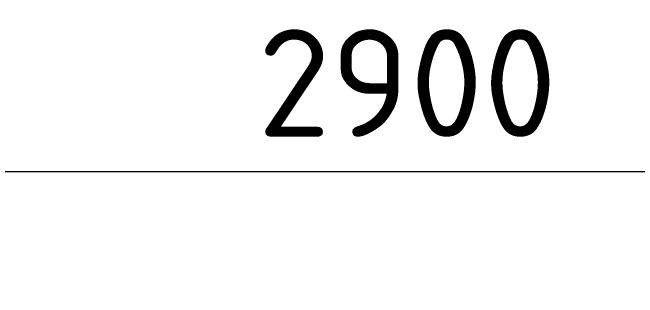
# Model space of a CAD drawing. Header units: metres. Extents: x -2111 to 158, y 19 to 1277.
# Drawn here: x 44.49 to 45.655, y 20.229 to 20.76 of the extents above; entities that cross this region are included whole.
import ezdxf

# ---------------------------------------------------------------- set-up
doc = ezdxf.new("R2010")
doc.units = ezdxf.units.M
doc.header["$PDMODE"] = 35
doc.header["$PDSIZE"] = 0.03
doc.layers.get('Defpoints').update_dxf_attribs({"color": 4})
doc.layers.add('Привязки', color=7, linetype='Continuous', lineweight=9)
doc.styles.add('Норм 2.5', font='isocpeur.ttf', dxfattribs={"height": 2.5})
doc.dimstyles.new('Норм Оси', dxfattribs={"dimtxt": 2.5, "dimasz": 2, "dimexe": 1, "dimexo": 0.6267, "dimgap": 0.81, "dimtad": 1, "dimdec": 0, "dimlfac": 1000, "dimrnd": 10, "dimzin": 0, "dimtxsty": 'Норм 2.5', "dimblk": 'OBLIQUE', "dimcen": 0.9, "dimdle": 1.2, "dimclrd": 256, "dimclrt": 256, "dimadec": 3, "dimazin": 0, "dimtfac": 1, "dimtdec": 0, "dimtofl": 0, "dimtmove": 0, "dimatfit": 3, "dimfxl": 1, "dimtfill": 1, "dimtolj": 1, "dimtzin": 0, "dimlwd": -1, "dimlwe": -1, "dimarcsym": 0})

# ---------------------------------------------------------------- blocks, each defined once
blk = doc.blocks.new('_Oblique')
at = {"color": 0, "linetype": 'ByBlock', "lineweight": -2}
blk.add_line((-0.5, -0.5), (0.5, 0.5), dxfattribs=at)
blk = doc.blocks.new('*D208')
at = {"layer": 'Defpoints', "color": 0}
for p in [(46.67563292777595, 20.46367228226995), (43.7756329277754, 20.22921698802406), (46.67563292777595, 20.22921698802406)]:
    blk.add_point(p, dxfattribs=at)
at = {"layer": 'Привязки', "color": 0}
for p, q in [((43.7756329277754, 20.27935298802406), (43.7756329277754, 20.54367228226995)), ((46.67563292777595, 20.27935298802406), (46.67563292777595, 20.54367228226995))]:
    blk.add_line(p, q, dxfattribs=at)
at = {"layer": 'Привязки'}
blk.add_line((43.67963292777541, 20.46367228226995), (46.77163292777595, 20.46367228226995), dxfattribs=at)
at = {"layer": 'Привязки', "xscale": 0.16, "yscale": 0.16, "zscale": 0.16, "rotation": 180}
blk.add_blockref('_Oblique', (43.7756329277754, 20.46367228226995), dxfattribs=at)
at = {"layer": 'Привязки', "xscale": 0.16, "yscale": 0.16, "zscale": 0.16}
blk.add_blockref('_Oblique', (46.67563292777595, 20.46367228226995), dxfattribs=at)
at = {"layer": 'Привязки', "insert": (45.22563292777568, 20.62847228226995), "char_height": 0.2, "attachment_point": 5, "style": 'Норм 2.5', "bg_fill": 3, "box_fill_scale": 1.1, "bg_fill_color": 256, "bg_fill_true_color": 13158600, "bg_fill_transparency": 0}
blk.add_mtext('\\A1;2900', dxfattribs=at)

msp = doc.modelspace()

# ---------------------------------------------------------------- dimensions: what is measured, and where the dimension line sits
at = {"layer": 'Привязки'}
dim = msp.add_linear_dim(base=(46.67563292777595, 20.46367228226995), p1=(43.7756329277754, 20.22921698802406), p2=(46.67563292777595, 20.22921698802406), dimstyle='Норм Оси', dxfattribs=at)
dim.commit()
dim.dimension.update_dxf_attribs({"geometry": '*D208', "text_midpoint": (45.22563292777568, 20.62847228226995)})

doc.saveas('drawing.dxf')
